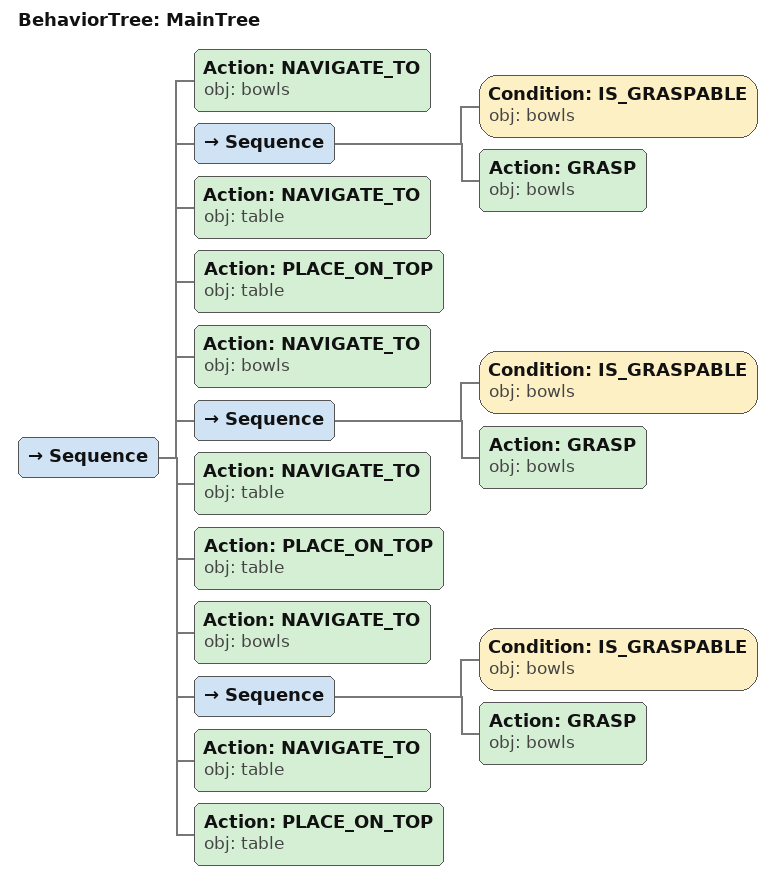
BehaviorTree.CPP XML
<root main_tree_to_execute="MainTree">
  <BehaviorTree ID="MainTree">
    <Sequence>
      <!-- Navigate to bowls -->
      <Action ID="NAVIGATE_TO" obj="bowls" />
      <Sequence>
        <!-- Check bowls is graspable before GRASP -->
        <Condition ID="IS_GRASPABLE" obj="bowls" />
        <!-- Grasp bowls -->
        <Action ID="GRASP" obj="bowls" />
      </Sequence>
      <!-- Navigate to table -->
      <Action ID="NAVIGATE_TO" obj="table" />
      <!-- Place on table -->
      <Action ID="PLACE_ON_TOP" obj="table" />
      <!-- Navigate to bowls -->
      <Action ID="NAVIGATE_TO" obj="bowls" />
      <Sequence>
        <!-- Check bowls is graspable before GRASP -->
        <Condition ID="IS_GRASPABLE" obj="bowls" />
        <!-- Grasp bowls -->
        <Action ID="GRASP" obj="bowls" />
      </Sequence>
      <!-- Navigate to table -->
      <Action ID="NAVIGATE_TO" obj="table" />
      <!-- Place on table -->
      <Action ID="PLACE_ON_TOP" obj="table" />
      <!-- Navigate to bowls -->
      <Action ID="NAVIGATE_TO" obj="bowls" />
      <Sequence>
        <!-- Check bowls is graspable before GRASP -->
        <Condition ID="IS_GRASPABLE" obj="bowls" />
        <!-- Grasp bowls -->
        <Action ID="GRASP" obj="bowls" />
      </Sequence>
      <!-- Navigate to table -->
      <Action ID="NAVIGATE_TO" obj="table" />
      <!-- Place on table -->
      <Action ID="PLACE_ON_TOP" obj="table" />
    </Sequence>
  </BehaviorTree>
</root>
